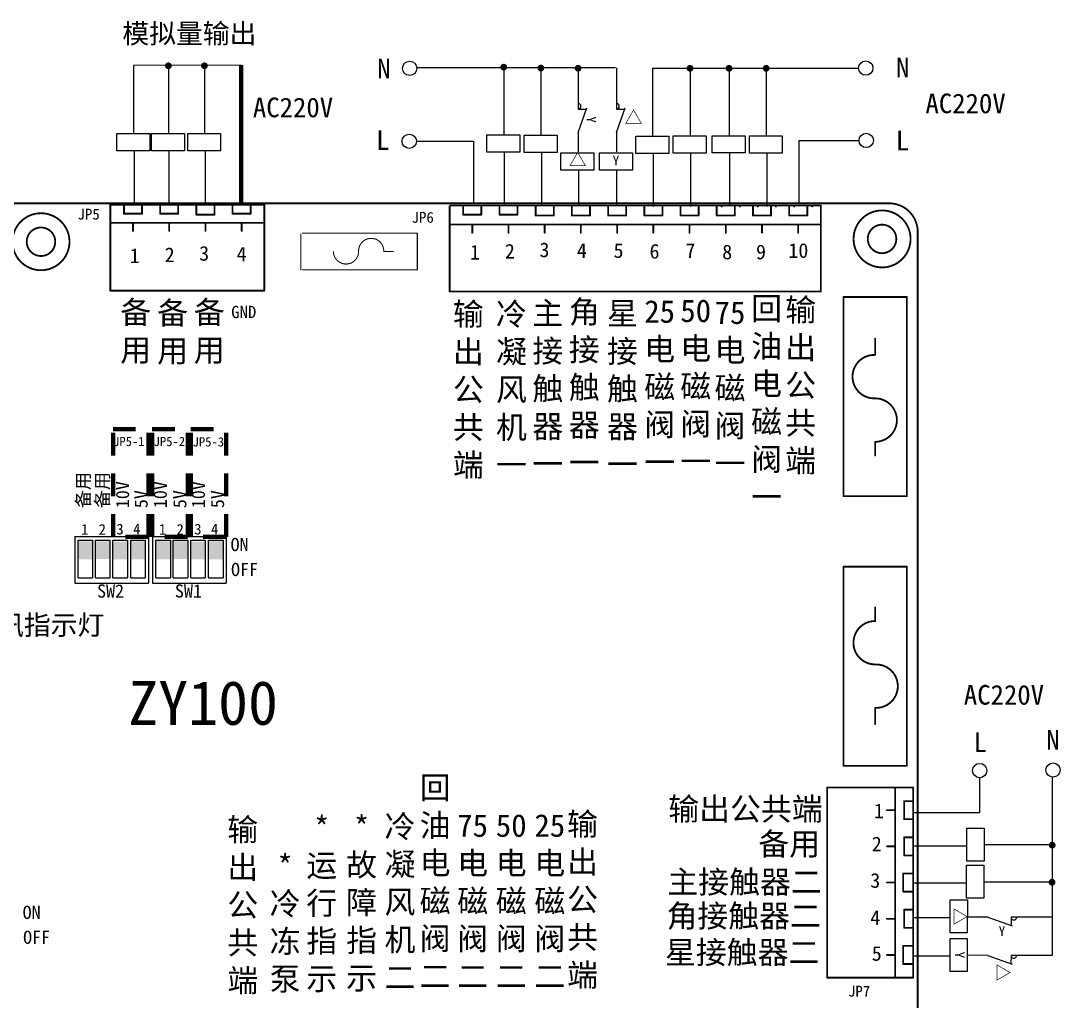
# Model space of a CAD drawing. Extents: x -2.3 to 27.3, y 18.5 to 36.9.
# Drawn here: x 21.54 to 27.28, y 31.45 to 36.87 of the extents above; entities that cross this region are included whole.
import ezdxf
from ezdxf.enums import TextEntityAlignment as Align

# ---------------------------------------------------------------- set-up
doc = ezdxf.new("R2010")
doc.units = 0
doc.header["$MEASUREMENT"] = 0
doc.linetypes.add('ACAD_ISO07W100', pattern=[3, 0, -3])
doc.linetypes.add('HIDDEN2', pattern=[0.1875, 0.125, -0.0625])
doc.layers.get('0').update_dxf_attribs({"linetype": 'CONTINUOUS'})
for name, color, linetype in [('BOTTOMSOLDER', 250, 'CONTINUOUS'), ('KEEPOUTLAYER', 250, 'CONTINUOUS'), ('MECHANICAL1', 251, 'CONTINUOUS'), ('TOPOVERLAY', 250, 'CONTINUOUS')]:
    doc.layers.add(name, color=color, linetype=linetype)
doc.styles.add('宋体', font='')
doc.styles.get('宋体').set_extended_font_data('SimSun')

msp = doc.modelspace()

# ---------------------------------------------------------------- hatches: boundary and pattern name
h = msp.add_hatch(color=256)
edge = h.paths.add_edge_path()
edge.add_arc((22.3531, 36.6204), 0.0189, 180, 540)
h = msp.add_hatch(color=256)
edge = h.paths.add_edge_path()
edge.add_arc((22.5523, 36.6204), 0.0189, 180, 540)
h = msp.add_hatch(color=256)
edge = h.paths.add_edge_path()
edge.add_arc((24.2049, 36.613), 0.0189, 180, 540)
h = msp.add_hatch(color=256)
edge = h.paths.add_edge_path()
edge.add_arc((24.4099, 36.608), 0.0189, 180, 540)
h = msp.add_hatch(color=256)
edge = h.paths.add_edge_path()
edge.add_arc((24.6157, 36.6071), 0.0189, 180, 540)
h = msp.add_hatch(color=256)
edge = h.paths.add_edge_path()
edge.add_arc((25.2339, 36.6066), 0.0189, 180, 540)
h = msp.add_hatch(color=256)
edge = h.paths.add_edge_path()
edge.add_arc((25.4493, 36.6066), 0.0189, 180, 540)
h = msp.add_hatch(color=256)
edge = h.paths.add_edge_path()
edge.add_arc((25.6543, 36.6066), 0.0189, 180, 540)
for points in [[(21.853, 33.9929), (21.9331, 33.9929), (21.9331, 33.8948), (21.853, 33.8948)], [(21.9507, 33.9934), (22.0309, 33.9934), (22.0309, 33.8953), (21.9507, 33.8953)], [(22.0465, 33.9924), (22.1266, 33.9924), (22.1266, 33.8943), (22.0465, 33.8943)], [(22.1447, 33.9929), (22.2249, 33.9929), (22.2249, 33.8948), (22.1447, 33.8948)], [(22.2829, 33.9929), (22.3631, 33.9929), (22.3631, 33.8948), (22.2829, 33.8948)], [(22.3807, 33.9934), (22.4608, 33.9934), (22.4608, 33.8953), (22.3807, 33.8953)], [(22.4764, 33.9924), (22.5566, 33.9924), (22.5566, 33.8943), (22.4764, 33.8943)], [(22.5747, 33.9929), (22.6549, 33.9929), (22.6549, 33.8948), (22.5747, 33.8948)]]:
    msp.add_hatch(color=256).paths.add_polyline_path(points)
h = msp.add_hatch(color=256)
edge = h.paths.add_edge_path()
edge.add_arc((27.2343, 32.3147), 0.0189, 180, 540)
h = msp.add_hatch(color=256)
edge = h.paths.add_edge_path()
edge.add_arc((27.233, 32.1097), 0.0189, 180, 540)

# ---------------------------------------------------------------- linework, layer by layer
at = {"color": 0}
for p, q in [((24.6156, 36.6087), (24.6156, 36.3809)), ((24.827, 36.6087), (24.827, 36.3809)), ((24.6156, 36.2524), (24.6648, 36.388)), ((24.6156, 36.3809), (24.6622, 36.3809)), ((24.827, 36.2524), (24.8763, 36.388)), ((24.827, 36.3809), (24.8737, 36.3809)), ((24.6156, 36.2524), (24.6156, 36.1448)), ((24.827, 36.2524), (24.827, 36.1448)), ((26.8782, 31.9177), (26.7706, 31.9178)), ((26.8782, 31.9177), (27.0138, 31.8683)), ((27.0068, 31.9175), (27.0067, 31.8708)), ((27.2345, 31.9172), (27.0068, 31.9175)), ((26.8779, 31.7062), (26.7703, 31.7063)), ((26.8779, 31.7062), (27.0135, 31.6568)), ((27.0065, 31.706), (27.0064, 31.6594)), ((27.2342, 31.7057), (27.0065, 31.706))]:
    msp.add_line(p, q, dxfattribs=at)
for p, q in [((22.2407, 34.0182), (21.8337, 34.0182)), ((21.8354, 34.0184), (21.8354, 33.7618)), ((22.2423, 34.0184), (22.2423, 33.7618)), ((22.6706, 34.0182), (22.2637, 34.0182)), ((22.2654, 34.0184), (22.2654, 33.7618)), ((22.6723, 34.0184), (22.6723, 33.7618)), ((21.8354, 33.7618), (22.2423, 33.7618)), ((21.854, 33.791), (21.9344, 33.791)), ((21.9502, 33.791), (22.0305, 33.791)), ((22.0465, 33.791), (22.1269, 33.791)), ((22.1448, 33.791), (22.2252, 33.791)), ((22.2654, 33.7618), (22.6723, 33.7618)), ((22.284, 33.791), (22.3644, 33.791)), ((22.3801, 33.791), (22.4605, 33.791)), ((22.4765, 33.791), (22.5569, 33.791)), ((22.5748, 33.791), (22.6552, 33.791))]:
    msp.add_line(p, q)
for points in [[(21.854, 33.791), (21.854, 33.9993), (21.9344, 33.9993), (21.9344, 33.791)], [(21.9502, 33.791), (21.9502, 33.9993), (22.0305, 33.9993), (22.0305, 33.791)], [(22.0465, 33.791), (22.0465, 33.9993), (22.1269, 33.9993), (22.1269, 33.791)], [(22.1448, 33.791), (22.1448, 33.9993), (22.2252, 33.9993), (22.2252, 33.791)], [(22.284, 33.791), (22.284, 33.9993), (22.3644, 33.9993), (22.3644, 33.791)], [(22.3801, 33.791), (22.3801, 33.9993), (22.4605, 33.9993), (22.4605, 33.791)], [(22.4765, 33.791), (22.4765, 33.9993), (22.5569, 33.9993), (22.5569, 33.791)], [(22.5748, 33.791), (22.5748, 33.9993), (22.6552, 33.9993), (22.6552, 33.791)]]:
    msp.add_lwpolyline(points)
for centre, start, end in [((24.616, 36.3967), 268.26312, 88.26312), ((24.8275, 36.3967), 268.26312, 88.26312), ((27.0225, 31.917), 178.18236, 358.18236), ((27.0222, 31.7055), 178.18236, 358.18236)]:
    msp.add_arc(centre, 0.0157, start, end)
at = {"layer": 'BOTTOMSOLDER', "color": 0, "linetype": 'Continuous'}
for p, q in [((22.7545, 36.6234), (22.1605, 36.622)), ((22.1605, 36.622), (22.1605, 36.2453)), ((22.353, 36.622), (22.353, 36.2453)), ((22.5521, 36.622), (22.5521, 36.2453)), ((24.8214, 36.6095), (23.7246, 36.6095)), ((24.2048, 36.6145), (24.2048, 36.2379)), ((24.4098, 36.6132), (24.4098, 36.2365)), ((25.0264, 36.6082), (26.1642, 36.6082)), ((25.0264, 36.6082), (25.0264, 36.2315)), ((25.2337, 36.6087), (25.2337, 36.2321)), ((25.4491, 36.6101), (25.4491, 36.2335)), ((25.6541, 36.6088), (25.6541, 36.2321)), ((23.7241, 36.2042), (24.0372, 36.2042)), ((24.0372, 36.2042), (24.0372, 35.8608)), ((25.8349, 36.2054), (25.8349, 35.8608)), ((26.1642, 36.2054), (25.8349, 36.2054)), ((22.1655, 35.857), (22.1655, 36.1472)), ((22.358, 35.857), (22.358, 36.1472)), ((22.5571, 35.857), (22.5571, 36.1472)), ((24.2098, 35.8496), (24.2098, 36.1398)), ((24.4148, 35.8482), (24.4148, 36.1384)), ((25.0314, 35.8432), (25.0314, 36.1334)), ((25.2387, 35.8438), (25.2387, 36.134)), ((25.4541, 35.8452), (25.4541, 36.1354)), ((25.6592, 35.8438), (25.6592, 36.134)), ((24.6192, 35.8444), (24.6192, 36.0443)), ((24.8305, 35.8444), (24.8305, 36.0442)), ((26.832, 32.6865), (26.832, 32.4928)), ((27.2358, 32.6885), (27.2358, 32.6885)), ((27.2358, 31.706), (27.2358, 32.6885)), ((26.832, 32.4928), (26.4663, 32.4928)), ((26.4692, 32.3112), (26.7594, 32.3112)), ((27.2342, 32.3162), (26.8575, 32.3162)), ((26.4679, 32.1062), (26.7581, 32.1062)), ((27.2328, 32.1112), (26.8561, 32.1112)), ((26.4702, 31.9147), (26.6701, 31.9144)), ((26.4699, 31.7034), (26.6698, 31.7031))]:
    msp.add_line(p, q, dxfattribs=at)
at = {"layer": 'BOTTOMSOLDER', "color": 0, "linetype": 'Continuous', "lineweight": 80}
msp.add_lwpolyline([(22.7545, 35.8608), (22.7545, 36.6234)], dxfattribs=at)
at = {"layer": 'BOTTOMSOLDER', "color": 0, "linetype": 'Continuous'}
for points in [[(22.0679, 36.2459), (22.25, 36.2459), (22.25, 36.1506), (22.0679, 36.1506)], [(22.2603, 36.2459), (22.4424, 36.2459), (22.4424, 36.1506), (22.2603, 36.1506)], [(22.4595, 36.2459), (22.6415, 36.2459), (22.6415, 36.1506), (22.4595, 36.1506)], [(24.1121, 36.2385), (24.2942, 36.2385), (24.2942, 36.1432), (24.1121, 36.1432)], [(24.3172, 36.2371), (24.4992, 36.2371), (24.4992, 36.1418), (24.3172, 36.1418)], [(24.9338, 36.2321), (25.1159, 36.2321), (25.1159, 36.1368), (24.9338, 36.1368)], [(25.1411, 36.2327), (25.3232, 36.2327), (25.3232, 36.1374), (25.1411, 36.1374)], [(25.3565, 36.2341), (25.5386, 36.2341), (25.5386, 36.1388), (25.3565, 36.1388)], [(25.5615, 36.2327), (25.7436, 36.2327), (25.7436, 36.1374), (25.5615, 36.1374)], [(24.5203, 36.1396), (24.7023, 36.1396), (24.7023, 36.0442), (24.5203, 36.0442)], [(24.7344, 36.1396), (24.9164, 36.1396), (24.9164, 36.0442), (24.7344, 36.0442)], [(26.8581, 32.4088), (26.8581, 32.2268), (26.7628, 32.2268), (26.7628, 32.4088)], [(26.8568, 32.2038), (26.8568, 32.0218), (26.7614, 32.0218), (26.7614, 32.2038)], [(26.7655, 32.0131), (26.7652, 31.8311), (26.6699, 31.8312), (26.6702, 32.0133)], [(26.7652, 31.799), (26.7649, 31.617), (26.6696, 31.6171), (26.6699, 31.7992)]]:
    msp.add_lwpolyline(points, close=True, dxfattribs=at)
at = {"layer": 'BOTTOMSOLDER', "color": 0, "linetype": 'HIDDEN2', "lineweight": 80}
for points in [[(22.2413, 34.0182), (22.0472, 34.0182), (22.0472, 34.6129), (22.243, 34.613)], [(22.243, 34.0184), (22.243, 34.613)], [(22.4583, 34.0182), (22.2642, 34.0182), (22.2642, 34.6129), (22.4599, 34.613)], [(22.4599, 34.0184), (22.4599, 34.613)], [(22.6706, 34.0182), (22.4765, 34.0182), (22.4765, 34.6129), (22.6723, 34.613)], [(22.6723, 34.0184), (22.6723, 34.613)]]:
    msp.add_lwpolyline(points, dxfattribs=at)
at = {"layer": 'BOTTOMSOLDER', "color": 0, "linetype": 'Continuous'}
for centre in [(23.6857, 36.6062), (26.2044, 36.6078), (23.6832, 36.2035), (26.2068, 36.2082), (26.8338, 32.7269), (27.2388, 32.7297)]:
    msp.add_circle(centre, 0.0395, dxfattribs=at)
at = {"layer": 'KEEPOUTLAYER', "color": 0, "const_width": 0.01}
for points in [[(15.3989, 35.8608), (26.3362, 35.8608)], [(26.4912, 31.097), (26.4912, 35.7033)]]:
    msp.add_lwpolyline(points, dxfattribs=at)
at = {"layer": 'KEEPOUTLAYER', "color": 0}
for points, const_width in [([(26.4518, 35.664, 1), (26.1369, 35.664, 1)], 0.01), ([(26.3312, 35.8608, 1), (26.3362, 35.8608, 1)], 0.005), ([(26.3312, 35.8608, 1), (26.3362, 35.8608, 1)], 0.005), ([(21.8068, 35.6485, 1), (21.4919, 35.6485, 1)], 0.01), ([(26.4887, 35.7033, 1), (26.4937, 35.7033, 1)], 0.005), ([(26.4887, 35.7033, 1), (26.4937, 35.7033, 1)], 0.005), ([(26.1344, 35.664, 1), (26.1394, 35.664, 1)], 0.005), ([(26.4493, 35.664, 1), (26.4543, 35.664, 1)], 0.005)]:
    msp.add_lwpolyline(points, format="xyb", close=True, dxfattribs=dict(at, const_width=const_width))
at = {"layer": 'KEEPOUTLAYER', "color": 0, "const_width": 0.01}
msp.add_lwpolyline([(26.3337, 35.8608, -0.414214), (26.4912, 35.7033)], format="xyb", dxfattribs=at)
at = {"layer": 'MECHANICAL1', "color": 0}
for points, const_width in [([(21.7281, 35.6485, 1), (21.5706, 35.6485, 1)], 0.01), ([(26.3731, 35.664, 1), (26.2156, 35.664, 1)], 0.01), ([(26.2131, 35.664, 1), (26.2181, 35.664, 1)], 0.005), ([(26.3706, 35.664, 1), (26.3756, 35.664, 1)], 0.005)]:
    msp.add_lwpolyline(points, format="xyb", close=True, dxfattribs=dict(at, const_width=const_width))
at = {"layer": 'TOPOVERLAY', "color": 0}
for points, const_width in [([(22.03, 35.8532, 1), (22.035, 35.8532, 1)], 0.005), ([(22.03, 35.8532, 1), (22.035, 35.8532, 1)], 0.005), ([(22.105, 35.8532, 1), (22.11, 35.8532, 1)], 0.005), ([(22.205, 35.8532, 1), (22.21, 35.8532, 1)], 0.005), ([(22.305, 35.8532, 1), (22.31, 35.8532, 1)], 0.005), ([(22.405, 35.8532, 1), (22.41, 35.8532, 1)], 0.005), ([(22.505, 35.8482, 1), (22.51, 35.8482, 1)], 0.005), ([(22.605, 35.8482, 1), (22.61, 35.8482, 1)], 0.005), ([(22.705, 35.8532, 1), (22.71, 35.8532, 1)], 0.005), ([(22.805, 35.8532, 1), (22.81, 35.8532, 1)], 0.005), ([(22.88, 35.8532, 1), (22.885, 35.8532, 1)], 0.005), ([(22.88, 35.8532, 1), (22.885, 35.8532, 1)], 0.005), ([(24.4788, 35.8432, 1), (24.4838, 35.8432, 1)], 0.005), ([(24.5788, 35.8432, 1), (24.5838, 35.8432, 1)], 0.005), ([(24.6788, 35.8432, 1), (24.6838, 35.8432, 1)], 0.005), ([(24.7788, 35.8432, 1), (24.7838, 35.8432, 1)], 0.005), ([(24.8788, 35.8432, 1), (24.8838, 35.8432, 1)], 0.005), ([(24.9788, 35.8432, 1), (24.9838, 35.8432, 1)], 0.005), ([(25.0788, 35.8432, 1), (25.0838, 35.8432, 1)], 0.005), ([(25.1788, 35.8432, 1), (25.1838, 35.8432, 1)], 0.005), ([(25.2788, 35.8432, 1), (25.2838, 35.8432, 1)], 0.005), ([(25.4059, 35.8432, 1), (25.4109, 35.8432, 1)], 0.005), ([(25.5059, 35.8432, 1), (25.5109, 35.8432, 1)], 0.005), ([(25.6059, 35.8432, 1), (25.6109, 35.8432, 1)], 0.005), ([(25.7059, 35.8432, 1), (25.7109, 35.8432, 1)], 0.005), ([(25.8059, 35.8432, 1), (25.8109, 35.8432, 1)], 0.005), ([(25.9059, 35.8432, 1), (25.9109, 35.8432, 1)], 0.005), ([(25.9538, 35.8488, 1), (25.9588, 35.8488, 1)], 0.005), ([(25.9538, 35.8488, 1), (25.9588, 35.8488, 1)], 0.005), ([(22.105, 35.8032, 1), (22.11, 35.8032, 1)], 0.005), ([(22.105, 35.8032, 1), (22.11, 35.8032, 1)], 0.005), ([(22.205, 35.8032, 1), (22.21, 35.8032, 1)], 0.005), ([(22.205, 35.8032, 1), (22.21, 35.8032, 1)], 0.005), ([(22.305, 35.8032, 1), (22.31, 35.8032, 1)], 0.005), ([(22.305, 35.8032, 1), (22.31, 35.8032, 1)], 0.005), ([(22.405, 35.8032, 1), (22.41, 35.8032, 1)], 0.005), ([(22.405, 35.8032, 1), (22.41, 35.8032, 1)], 0.005), ([(22.505, 35.7982, 1), (22.51, 35.7982, 1)], 0.005), ([(22.505, 35.7982, 1), (22.51, 35.7982, 1)], 0.005), ([(22.605, 35.7982, 1), (22.61, 35.7982, 1)], 0.005), ([(22.605, 35.7982, 1), (22.61, 35.7982, 1)], 0.005), ([(22.705, 35.8032, 1), (22.71, 35.8032, 1)], 0.005), ([(22.705, 35.8032, 1), (22.71, 35.8032, 1)], 0.005), ([(22.805, 35.8032, 1), (22.81, 35.8032, 1)], 0.005), ([(22.805, 35.8032, 1), (22.81, 35.8032, 1)], 0.005), ([(23.9788, 35.7982, 1), (23.9838, 35.7982, 1)], 0.005), ([(23.9788, 35.7982, 1), (23.9838, 35.7982, 1)], 0.005), ([(24.0788, 35.7982, 1), (24.0838, 35.7982, 1)], 0.005), ([(24.0788, 35.7982, 1), (24.0838, 35.7982, 1)], 0.005), ([(24.1788, 35.7982, 1), (24.1838, 35.7982, 1)], 0.005), ([(24.1788, 35.7982, 1), (24.1838, 35.7982, 1)], 0.005), ([(24.2788, 35.7982, 1), (24.2838, 35.7982, 1)], 0.005), ([(24.2788, 35.7982, 1), (24.2838, 35.7982, 1)], 0.005), ([(24.3788, 35.7932, 1), (24.3838, 35.7932, 1)], 0.005), ([(24.3788, 35.7932, 1), (24.3838, 35.7932, 1)], 0.005), ([(24.4788, 35.7932, 1), (24.4838, 35.7932, 1)], 0.005), ([(24.4788, 35.7932, 1), (24.4838, 35.7932, 1)], 0.005), ([(24.5788, 35.7932, 1), (24.5838, 35.7932, 1)], 0.005), ([(24.5788, 35.7932, 1), (24.5838, 35.7932, 1)], 0.005), ([(24.6788, 35.7932, 1), (24.6838, 35.7932, 1)], 0.005), ([(24.6788, 35.7932, 1), (24.6838, 35.7932, 1)], 0.005), ([(24.7788, 35.7932, 1), (24.7838, 35.7932, 1)], 0.005), ([(24.7788, 35.7932, 1), (24.7838, 35.7932, 1)], 0.005), ([(24.8788, 35.7932, 1), (24.8838, 35.7932, 1)], 0.005), ([(24.8788, 35.7932, 1), (24.8838, 35.7932, 1)], 0.005), ([(24.9788, 35.7932, 1), (24.9838, 35.7932, 1)], 0.005), ([(24.9788, 35.7932, 1), (24.9838, 35.7932, 1)], 0.005), ([(25.0788, 35.7932, 1), (25.0838, 35.7932, 1)], 0.005), ([(25.0788, 35.7932, 1), (25.0838, 35.7932, 1)], 0.005), ([(25.1788, 35.7932, 1), (25.1838, 35.7932, 1)], 0.005), ([(25.1788, 35.7932, 1), (25.1838, 35.7932, 1)], 0.005), ([(25.2788, 35.7932, 1), (25.2838, 35.7932, 1)], 0.005), ([(25.2788, 35.7932, 1), (25.2838, 35.7932, 1)], 0.005), ([(25.3788, 35.7932, 1), (25.3838, 35.7932, 1)], 0.005), ([(25.3788, 35.7932, 1), (25.3838, 35.7932, 1)], 0.005), ([(25.4788, 35.7932, 1), (25.4838, 35.7932, 1)], 0.005), ([(25.4788, 35.7932, 1), (25.4838, 35.7932, 1)], 0.005), ([(25.5788, 35.7932, 1), (25.5838, 35.7932, 1)], 0.005), ([(25.5788, 35.7932, 1), (25.5838, 35.7932, 1)], 0.005), ([(25.6788, 35.7932, 1), (25.6838, 35.7932, 1)], 0.005), ([(25.6788, 35.7932, 1), (25.6838, 35.7932, 1)], 0.005), ([(25.7788, 35.7932, 1), (25.7838, 35.7932, 1)], 0.005), ([(25.7788, 35.7932, 1), (25.7838, 35.7932, 1)], 0.005), ([(25.8788, 35.7932, 1), (25.8838, 35.7932, 1)], 0.005), ([(25.8788, 35.7932, 1), (25.8838, 35.7932, 1)], 0.005), ([(22.03, 35.7532, 1), (22.035, 35.7532, 1)], 0.005), ([(22.155, 35.7532, 1), (22.16, 35.7532, 1)], 0.005), ([(22.155, 35.7082, 1), (22.16, 35.7082, 1)], 0.005), ([(22.355, 35.7532, 1), (22.36, 35.7532, 1)], 0.005), ([(22.355, 35.7082, 1), (22.36, 35.7082, 1)], 0.005), ([(22.555, 35.7532, 1), (22.56, 35.7532, 1)], 0.005), ([(22.555, 35.7082, 1), (22.56, 35.7082, 1)], 0.005), ([(22.755, 35.7532, 1), (22.76, 35.7532, 1)], 0.005), ([(22.755, 35.7082, 1), (22.76, 35.7082, 1)], 0.005), ([(22.88, 35.7532, 1), (22.885, 35.7532, 1)], 0.005), ([(23.9038, 35.7432, 1), (23.9088, 35.7432, 1)], 0.005), ([(24.0288, 35.7432, 1), (24.0338, 35.7432, 1)], 0.005), ([(24.2288, 35.7432, 1), (24.2338, 35.7432, 1)], 0.005), ([(24.4288, 35.7432, 1), (24.4338, 35.7432, 1)], 0.005), ([(24.6288, 35.7432, 1), (24.6338, 35.7432, 1)], 0.005), ([(24.7038, 35.7432, 1), (24.7088, 35.7432, 1)], 0.005), ([(24.7538, 35.7432, 1), (24.7588, 35.7432, 1)], 0.005), ([(24.8288, 35.7432, 1), (24.8338, 35.7432, 1)], 0.005), ([(25.0288, 35.7432, 1), (25.0338, 35.7432, 1)], 0.005), ([(25.2288, 35.7432, 1), (25.2338, 35.7432, 1)], 0.005), ([(25.4288, 35.7432, 1), (25.4338, 35.7432, 1)], 0.005), ([(25.6288, 35.7432, 1), (25.6338, 35.7432, 1)], 0.005), ([(25.8288, 35.7432, 1), (25.8338, 35.7432, 1)], 0.005), ([(25.9538, 35.7432, 1), (25.9588, 35.7432, 1)], 0.005), ([(26.4887, 35.7183, 1), (26.4937, 35.7183, 1)], 0.005), ([(23.7262, 35.6961, 1), (23.7291, 35.6961, 1)], 0.00289), ([(23.7262, 35.6961, 1), (23.7291, 35.6961, 1)], 0.00289), ([(24.0288, 35.6982, 1), (24.0338, 35.6982, 1)], 0.005), ([(24.2288, 35.6982, 1), (24.2338, 35.6982, 1)], 0.005), ([(24.4288, 35.6982, 1), (24.4338, 35.6982, 1)], 0.005), ([(24.6288, 35.6982, 1), (24.6338, 35.6982, 1)], 0.005), ([(24.8288, 35.6982, 1), (24.8338, 35.6982, 1)], 0.005), ([(25.0288, 35.6982, 1), (25.0338, 35.6982, 1)], 0.005), ([(25.2288, 35.6982, 1), (25.2338, 35.6982, 1)], 0.005), ([(25.4288, 35.6982, 1), (25.4338, 35.6982, 1)], 0.005), ([(25.6288, 35.6982, 1), (25.6338, 35.6982, 1)], 0.005), ([(25.8288, 35.6982, 1), (25.8338, 35.6982, 1)], 0.005), ([(23.402, 35.5948, 1), (23.4049, 35.5948, 1)], 0.00289), ([(23.402, 35.5948, 1), (23.4049, 35.5948, 1)], 0.00289), ([(23.541, 35.5948, 1), (23.5439, 35.5948, 1)], 0.00289), ([(23.541, 35.5948, 1), (23.5439, 35.5948, 1)], 0.00289), ([(23.5931, 35.5948, 1), (23.596, 35.5948, 1)], 0.00289), ([(23.7262, 35.4935, 1), (23.7291, 35.4935, 1)], 0.00289), ([(23.7262, 35.4935, 1), (23.7291, 35.4935, 1)], 0.00289), ([(22.03, 35.3782, 1), (22.035, 35.3782, 1)], 0.005), ([(22.03, 35.3782, 1), (22.035, 35.3782, 1)], 0.005), ([(22.88, 35.3782, 1), (22.885, 35.3782, 1)], 0.005), ([(22.88, 35.3782, 1), (22.885, 35.3782, 1)], 0.005), ([(23.9038, 35.3732, 1), (23.9088, 35.3732, 1)], 0.005), ([(23.9038, 35.3732, 1), (23.9088, 35.3732, 1)], 0.005), ([(25.9538, 35.3732, 1), (25.9588, 35.3732, 1)], 0.005), ([(25.9538, 35.3732, 1), (25.9588, 35.3732, 1)], 0.005), ([(26.0788, 35.3432, 1), (26.0838, 35.3432, 1)], 0.005), ([(26.0788, 35.3432, 1), (26.0838, 35.3432, 1)], 0.005), ([(26.4288, 35.3432, 1), (26.4338, 35.3432, 1)], 0.005), ([(26.4288, 35.3432, 1), (26.4338, 35.3432, 1)], 0.005), ([(26.2538, 35.1132, 1), (26.2588, 35.1132, 1)], 0.005), ([(26.2538, 35.0232, 1), (26.2588, 35.0232, 1)], 0.005), ([(26.2538, 35.0232, 1), (26.2588, 35.0232, 1)], 0.005), ([(26.2538, 34.7832, 1), (26.2588, 34.7832, 1)], 0.005), ([(26.2538, 34.7832, 1), (26.2588, 34.7832, 1)], 0.005), ([(26.2538, 34.5432, 1), (26.2588, 34.5432, 1)], 0.005), ([(26.2538, 34.5432, 1), (26.2588, 34.5432, 1)], 0.005), ([(26.2538, 34.4682, 1), (26.2588, 34.4682, 1)], 0.005), ([(26.0788, 34.2432, 1), (26.0838, 34.2432, 1)], 0.005), ([(26.0788, 34.2432, 1), (26.0838, 34.2432, 1)], 0.005), ([(26.4288, 34.2432, 1), (26.4338, 34.2432, 1)], 0.005), ([(26.4288, 34.2432, 1), (26.4338, 34.2432, 1)], 0.005), ([(26.0788, 33.8532, 1), (26.0838, 33.8532, 1)], 0.005), ([(26.0788, 33.8532, 1), (26.0838, 33.8532, 1)], 0.005), ([(26.4288, 33.8532, 1), (26.4338, 33.8532, 1)], 0.005), ([(26.4288, 33.8532, 1), (26.4338, 33.8532, 1)], 0.005), ([(26.2538, 33.6282, 1), (26.2588, 33.6282, 1)], 0.005), ([(26.2538, 33.5532, 1), (26.2588, 33.5532, 1)], 0.005), ([(26.2538, 33.5532, 1), (26.2588, 33.5532, 1)], 0.005), ([(26.2538, 33.3132, 1), (26.2588, 33.3132, 1)], 0.005), ([(26.2538, 33.3132, 1), (26.2588, 33.3132, 1)], 0.005), ([(26.2538, 33.0732, 1), (26.2588, 33.0732, 1)], 0.005), ([(26.2538, 33.0732, 1), (26.2588, 33.0732, 1)], 0.005), ([(26.2538, 32.9832, 1), (26.2588, 32.9832, 1)], 0.005), ([(26.0788, 32.7532, 1), (26.0838, 32.7532, 1)], 0.005), ([(26.0788, 32.7532, 1), (26.0838, 32.7532, 1)], 0.005), ([(26.4288, 32.7532, 1), (26.4338, 32.7532, 1)], 0.005), ([(26.4288, 32.7532, 1), (26.4338, 32.7532, 1)], 0.005), ([(25.9888, 32.6332, 1), (25.9938, 32.6332, 1)], 0.005), ([(25.9888, 32.6332, 1), (25.9938, 32.6332, 1)], 0.005), ([(26.3638, 32.6332, 1), (26.3688, 32.6332, 1)], 0.005), ([(26.4638, 32.6332, 1), (26.4688, 32.6332, 1)], 0.005), ([(26.4638, 32.6332, 1), (26.4688, 32.6332, 1)], 0.005), ([(26.4138, 32.5582, 1), (26.4188, 32.5582, 1)], 0.005), ([(26.4138, 32.5582, 1), (26.4188, 32.5582, 1)], 0.005), ([(26.4638, 32.5582, 1), (26.4688, 32.5582, 1)], 0.005), ([(26.3188, 32.5082, 1), (26.3238, 32.5082, 1)], 0.005), ([(26.3638, 32.5082, 1), (26.3688, 32.5082, 1)], 0.005), ([(26.4138, 32.4582, 1), (26.4188, 32.4582, 1)], 0.005), ([(26.4138, 32.4582, 1), (26.4188, 32.4582, 1)], 0.005), ([(26.4638, 32.4582, 1), (26.4688, 32.4582, 1)], 0.005), ([(26.4138, 32.3582, 1), (26.4188, 32.3582, 1)], 0.005), ([(26.4138, 32.3582, 1), (26.4188, 32.3582, 1)], 0.005), ([(26.4638, 32.3582, 1), (26.4688, 32.3582, 1)], 0.005), ([(26.3188, 32.3082, 1), (26.3238, 32.3082, 1)], 0.005), ([(26.3638, 32.3082, 1), (26.3688, 32.3082, 1)], 0.005), ([(26.4138, 32.2582, 1), (26.4188, 32.2582, 1)], 0.005), ([(26.4138, 32.2582, 1), (26.4188, 32.2582, 1)], 0.005), ([(26.4638, 32.2582, 1), (26.4688, 32.2582, 1)], 0.005), ([(26.4088, 32.1582, 1), (26.4138, 32.1582, 1)], 0.005), ([(26.4088, 32.1582, 1), (26.4138, 32.1582, 1)], 0.005), ([(26.4588, 32.1582, 1), (26.4638, 32.1582, 1)], 0.005), ([(26.3188, 32.1082, 1), (26.3238, 32.1082, 1)], 0.005), ([(26.3638, 32.1082, 1), (26.3688, 32.1082, 1)], 0.005), ([(26.4088, 32.0582, 1), (26.4138, 32.0582, 1)], 0.005), ([(26.4088, 32.0582, 1), (26.4138, 32.0582, 1)], 0.005), ([(26.4588, 32.0582, 1), (26.4638, 32.0582, 1)], 0.005), ([(26.4138, 31.9582, 1), (26.4188, 31.9582, 1)], 0.005), ([(26.4138, 31.9582, 1), (26.4188, 31.9582, 1)], 0.005), ([(26.4638, 31.9582, 1), (26.4688, 31.9582, 1)], 0.005), ([(26.3188, 31.9082, 1), (26.3238, 31.9082, 1)], 0.005), ([(26.3638, 31.9082, 1), (26.3688, 31.9082, 1)], 0.005), ([(26.4138, 31.8582, 1), (26.4188, 31.8582, 1)], 0.005), ([(26.4138, 31.8582, 1), (26.4188, 31.8582, 1)], 0.005), ([(26.4638, 31.8582, 1), (26.4688, 31.8582, 1)], 0.005), ([(26.4088, 31.7582, 1), (26.4138, 31.7582, 1)], 0.005), ([(26.4088, 31.7582, 1), (26.4138, 31.7582, 1)], 0.005), ([(26.4588, 31.7582, 1), (26.4638, 31.7582, 1)], 0.005), ([(26.3188, 31.7082, 1), (26.3238, 31.7082, 1)], 0.005), ([(26.3638, 31.7082, 1), (26.3688, 31.7082, 1)], 0.005), ([(26.4088, 31.6582, 1), (26.4138, 31.6582, 1)], 0.005), ([(26.4088, 31.6582, 1), (26.4138, 31.6582, 1)], 0.005), ([(26.4588, 31.6582, 1), (26.4638, 31.6582, 1)], 0.005), ([(25.9888, 31.5832, 1), (25.9938, 31.5832, 1)], 0.005), ([(25.9888, 31.5832, 1), (25.9938, 31.5832, 1)], 0.005), ([(26.3638, 31.5832, 1), (26.3688, 31.5832, 1)], 0.005), ([(26.4638, 31.5832, 1), (26.4688, 31.5832, 1)], 0.005), ([(26.4638, 31.5832, 1), (26.4688, 31.5832, 1)], 0.005)]:
    msp.add_lwpolyline(points, format="xyb", close=True, dxfattribs=dict(at, const_width=const_width))
for points, const_width in [([(22.0325, 35.8532), (22.8825, 35.8532)], 0.01), ([(22.0325, 35.3782), (22.0325, 35.8532)], 0.01), ([(22.1075, 35.8032), (22.1075, 35.8532)], 0.01), ([(22.2075, 35.8032), (22.2075, 35.8532)], 0.01), ([(22.3075, 35.8032), (22.3075, 35.8532)], 0.01), ([(22.4075, 35.8032), (22.4075, 35.8532)], 0.01), ([(22.5075, 35.7982), (22.5075, 35.8482)], 0.01), ([(22.6075, 35.7982), (22.6075, 35.8482)], 0.01), ([(22.7075, 35.8032), (22.7075, 35.8532)], 0.01), ([(22.8075, 35.8032), (22.8075, 35.8532)], 0.01), ([(22.8825, 35.3782), (22.8825, 35.8532)], 0.01), ([(23.9063, 35.8482), (25.9563, 35.8482)], 0.01), ([(23.9063, 35.3732), (23.9063, 35.8482)], 0.01), ([(23.9813, 35.7982), (23.9813, 35.8482)], 0.01), ([(24.0813, 35.7982), (24.0813, 35.8482)], 0.01), ([(24.1813, 35.7982), (24.1813, 35.8482)], 0.01), ([(24.2813, 35.7982), (24.2813, 35.8482)], 0.01), ([(24.3813, 35.7932), (24.3813, 35.8432)], 0.01), ([(24.4813, 35.7932), (24.4813, 35.8432)], 0.01), ([(24.5813, 35.7932), (24.5813, 35.8432)], 0.01), ([(24.6813, 35.7932), (24.6813, 35.8432)], 0.01), ([(24.7813, 35.7932), (24.7813, 35.8432)], 0.01), ([(24.8813, 35.7932), (24.8813, 35.8432)], 0.01), ([(24.9813, 35.7932), (24.9813, 35.8432)], 0.01), ([(25.0813, 35.7932), (25.0813, 35.8432)], 0.01), ([(25.1813, 35.7932), (25.1813, 35.8432)], 0.01), ([(25.2813, 35.7932), (25.2813, 35.8432)], 0.01), ([(25.3813, 35.7932), (25.3813, 35.8432)], 0.01), ([(25.4813, 35.7932), (25.4813, 35.8432)], 0.01), ([(25.5813, 35.7932), (25.5813, 35.8432)], 0.01), ([(25.6813, 35.7932), (25.6813, 35.8432)], 0.01), ([(25.7813, 35.7932), (25.7813, 35.8432)], 0.01), ([(25.8813, 35.7932), (25.8813, 35.8432)], 0.01), ([(25.9563, 35.3732), (25.9563, 35.8482)], 0.01), ([(22.1075, 35.8032), (22.2075, 35.8032)], 0.01), ([(22.3075, 35.8032), (22.4075, 35.8032)], 0.01), ([(22.5075, 35.7982), (22.6075, 35.7982)], 0.01), ([(22.7075, 35.8032), (22.8075, 35.8032)], 0.01), ([(23.9813, 35.7982), (24.0813, 35.7982)], 0.01), ([(24.1813, 35.7982), (24.2813, 35.7982)], 0.01), ([(24.3813, 35.7932), (24.4813, 35.7932)], 0.01), ([(24.5813, 35.7932), (24.6813, 35.7932)], 0.01), ([(24.7813, 35.7932), (24.8813, 35.7932)], 0.01), ([(24.9813, 35.7932), (25.0813, 35.7932)], 0.01), ([(25.1813, 35.7932), (25.2813, 35.7932)], 0.01), ([(25.3813, 35.7932), (25.4813, 35.7932)], 0.01), ([(25.5813, 35.7932), (25.6813, 35.7932)], 0.01), ([(25.7813, 35.7932), (25.8813, 35.7932)], 0.01), ([(22.0325, 35.7532), (22.8825, 35.7532)], 0.01), ([(22.1575, 35.7082), (22.1575, 35.7532)], 0.01), ([(22.3575, 35.7082), (22.3575, 35.7532)], 0.01), ([(22.5575, 35.7082), (22.5575, 35.7532)], 0.01), ([(22.7575, 35.7082), (22.7575, 35.7532)], 0.01), ([(23.9063, 35.7432), (24.7563, 35.7432)], 0.01), ([(24.0313, 35.6982), (24.0313, 35.7432)], 0.01), ([(24.2313, 35.6982), (24.2313, 35.7432)], 0.01), ([(24.4313, 35.6982), (24.4313, 35.7432)], 0.01), ([(24.6313, 35.6982), (24.6313, 35.7432)], 0.01), ([(24.7063, 35.7432), (25.9563, 35.7432)], 0.01), ([(24.8313, 35.6982), (24.8313, 35.7432)], 0.01), ([(25.0313, 35.6982), (25.0313, 35.7432)], 0.01), ([(25.2313, 35.6982), (25.2313, 35.7432)], 0.01), ([(25.4313, 35.6982), (25.4313, 35.7432)], 0.01), ([(25.6313, 35.6982), (25.6313, 35.7432)], 0.01), ([(25.8313, 35.6982), (25.8313, 35.7432)], 0.01), ([(23.0839, 35.4909), (23.0839, 35.6935)], 0.00579), ([(23.0909, 35.6961), (23.7277, 35.6961)], 0.00579), ([(23.7277, 35.4935), (23.7277, 35.6961)], 0.00579), ([(23.5424, 35.5948), (23.5945, 35.5948)], 0.00579), ([(23.0909, 35.4935), (23.7277, 35.4935)], 0.00579), ([(22.0325, 35.3782), (22.8825, 35.3782)], 0.01), ([(23.9063, 35.3732), (25.9563, 35.3732)], 0.01), ([(26.0813, 35.3432), (26.4313, 35.3432)], 0.01), ([(26.0813, 34.2432), (26.0813, 35.3432)], 0.01), ([(26.4313, 34.2432), (26.4313, 35.3432)], 0.01), ([(26.2563, 35.0232), (26.2563, 35.1132)], 0.01), ([(26.2563, 34.4682), (26.2563, 34.5432)], 0.01), ([(26.0813, 34.2432), (26.4313, 34.2432)], 0.01), ([(26.0813, 32.7532), (26.0813, 33.8532)], 0.01), ([(26.0813, 33.8532), (26.4313, 33.8532)], 0.01), ([(26.4313, 32.7532), (26.4313, 33.8532)], 0.01), ([(26.2563, 33.5532), (26.2563, 33.6282)], 0.01), ([(26.2563, 32.9832), (26.2563, 33.0732)], 0.01), ([(26.0813, 32.7532), (26.4313, 32.7532)], 0.01), ([(25.9913, 32.6332), (26.4663, 32.6332)], 0.01), ([(25.9913, 31.5832), (25.9913, 32.6332)], 0.01), ([(26.3663, 31.5832), (26.3663, 32.6332)], 0.01), ([(26.4663, 31.5832), (26.4663, 32.6332)], 0.01), ([(26.4163, 32.4582), (26.4163, 32.5582)], 0.01), ([(26.4163, 32.5582), (26.4663, 32.5582)], 0.01), ([(26.3213, 32.5082), (26.3663, 32.5082)], 0.01), ([(26.4163, 32.4582), (26.4663, 32.4582)], 0.01), ([(26.4163, 32.3582), (26.4663, 32.3582)], 0.01), ([(26.4163, 32.2582), (26.4163, 32.3582)], 0.01), ([(26.3213, 32.3082), (26.3663, 32.3082)], 0.01), ([(26.4163, 32.2582), (26.4663, 32.2582)], 0.01), ([(26.4113, 32.1582), (26.4613, 32.1582)], 0.01), ([(26.4113, 32.0582), (26.4113, 32.1582)], 0.01), ([(26.3213, 32.1082), (26.3663, 32.1082)], 0.01), ([(26.4113, 32.0582), (26.4613, 32.0582)], 0.01), ([(26.4163, 31.8582), (26.4163, 31.9582)], 0.01), ([(26.4163, 31.9582), (26.4663, 31.9582)], 0.01), ([(26.3213, 31.9082), (26.3663, 31.9082)], 0.01), ([(26.4163, 31.8582), (26.4663, 31.8582)], 0.01), ([(26.4113, 31.6582), (26.4113, 31.7582)], 0.01), ([(26.4113, 31.7582), (26.4613, 31.7582)], 0.01), ([(26.3213, 31.7082), (26.3663, 31.7082)], 0.01), ([(26.4113, 31.6582), (26.4613, 31.6582)], 0.01), ([(25.9913, 31.5832), (26.4663, 31.5832)], 0.01)]:
    msp.add_lwpolyline(points, dxfattribs=dict(at, const_width=const_width))
for points, const_width in [([(23.4035, 35.5948, -1.042534), (23.5424, 35.5948)], 0.00579), ([(23.4035, 35.5948, -1), (23.2645, 35.5948)], 0.00579), ([(26.2563, 34.7832, -1.042534), (26.2563, 35.0232)], 0.01), ([(26.2563, 34.7832, -1), (26.2563, 34.5432)], 0.01), ([(26.2563, 33.3132, -1), (26.2563, 33.5532)], 0.01), ([(26.2563, 33.3132, -1.042534), (26.2563, 33.0732)], 0.01)]:
    msp.add_lwpolyline(points, format="xyb", dxfattribs=dict(at, const_width=const_width))

# ---------------------------------------------------------------- texts
at = {"linetype": 'ACAD_ISO07W100'}
for rotation, p in [(270, (24.6621, 36.3412)), (359.91923, (26.9381, 31.8135)), (269.91923, (26.6967, 31.7267))]:
    msp.add_text('Y', height=0.0532, rotation=rotation, dxfattribs=at).set_placement(p)
msp.add_text('Y', height=0.0532, dxfattribs=at).set_placement((24.8068, 36.0712))
at = {"linetype": 'ACAD_ISO07W100', "style": '宋体'}
for s, height, p in [('JP5-1', 0.05111, (22.0474, 34.5195)), ('JP5-2', 0.05111, (22.2713, 34.5195)), ('JP5-3', 0.05111, (22.4867, 34.5174)), ('ON', 0.07301, (22.6966, 33.9393)), ('OFF', 0.07301, (22.699, 33.8015)), ('SW2', 0.07301, (21.9593, 33.6825)), ('SW1', 0.07301, (22.3892, 33.6825)), ('ON', 0.07301, (21.5481, 31.9071)), ('OFF', 0.07301, (21.5506, 31.7693))]:
    msp.add_text(s, height=height, dxfattribs=at).set_placement(p)
for s, p in [('备用', (21.9187, 34.1767)), ('备用', (22.0244, 34.1767)), ('10V', (22.1361, 34.1767)), ('5V', (22.2387, 34.1767)), ('10V', (22.3444, 34.1767)), ('5V', (22.4523, 34.1767)), ('10V', (22.5549, 34.1767)), ('5V', (22.6606, 34.1767))]:
    msp.add_text(s, height=0.07301, rotation=90, dxfattribs=at).set_placement(p)
at = {"linetype": 'ACAD_ISO07W100'}
for s, p in [('1', (21.9111, 34.0889)), ('2', (22.0082, 34.0889)), ('3', (22.106, 34.0902)), ('4', (22.1986, 34.0907)), ('1', (22.3411, 34.0889)), ('2', (22.4382, 34.0889)), ('3', (22.536, 34.0902)), ('4', (22.6286, 34.0907))]:
    msp.add_text(s, height=0.059, dxfattribs=at).set_placement(p, align=Align.TOP_RIGHT)
at = {"layer": 'BOTTOMSOLDER', "color": 0, "linetype": 'Continuous'}
for s, insert, char_height, width, attachment_point in [('{\\fSimSun|b0|i0|c134|p54;模拟量输出}', (22.0988, 36.8529), 0.108573, 1.019296, 1), ('N', (23.5062, 36.6602), 0.1086, 0.036797, 1), ('N', (26.3716, 36.6653), 0.1086, 0.036797, 1), ('AC220V', (26.5341, 36.467), 0.10857, 0.036797, 1), ('AC220V', (22.8196, 36.4448), 0.10857, 0.036797, 1), ('{\\fArial|b0|i0|c0|p34;\\H0.875x;△}', (24.8738, 36.3708), 0.080681, 0.027344, 1), ('L', (23.5004, 36.2643), 0.1086, 0.036797, 1), ('L', (26.37, 36.2623), 0.1086, 0.036797, 1), ('{\\fArial|b0|i0|c0|p34;\\H0.875x;△}', (24.5654, 36.1368), 0.080681, 0.027344, 1), ('{\\fSimSun|b0|i0|c134|p54;备用}', (22.0871, 35.3215), 0.125, 0.036797, 1), ('{\\fSimSun|b0|i0|c134|p54;备用}', (22.2911, 35.3171), 0.125, 0.036797, 1), ('{\\fSimSun|b0|i0|c134|p54;备用}', (22.4934, 35.3209), 0.125, 0.036797, 1), ('{\\fSimSun|b0|i0|c134|p54;输出公共端}', (24.0098, 35.3116), 0.125, 0.036797, 2), ('{\\fSimSun|b0|i0|c134|p54;冷凝风机一}', (24.2475, 35.3116), 0.125, 0.036797, 2), ('{\\fSimSun|b0|i0|c134|p54;主接触器一}', (24.4484, 35.316), 0.125, 0.036797, 2), ('{\\fSimSun|b0|i0|c134|p54;角接触器一}', (24.6498, 35.3237), 0.125, 0.036797, 2), ('{\\fSimSun|b0|i0|c134|p54;星接触器一}', (24.8606, 35.3146), 0.125, 0.036797, 2), ('{\\fSimSun|b0|i0|c134|p6;25电磁阀一}', (25.0661, 35.3258), 0.125, 0.036797, 2), ('{\\fSimSun|b0|i0|c134|p6;50电磁阀一}', (25.2651, 35.3298), 0.125, 0.036797, 2), ('{\\fSimSun|b0|i0|c134|p6;75电磁阀一}', (25.4547, 35.3192), 0.125, 0.036797, 2), ('{\\fSimSun|b0|i0|c134|p54;回油电磁阀一}', (25.6567, 35.3426), 0.125, 0.036797, 2), ('{\\fSimSun|b0|i0|c134|p54;输出公共端}', (25.845, 35.3351), 0.125, 0.036797, 2), ('{\\fSimSun|b0|i0|c134|p54;通讯指示灯}', (21.2585, 33.5854), 0.108573, 0.796045, 1), ('AC220V', (26.7459, 33.1997), 0.10857, 0.036797, 1), ('N', (27.2014, 32.9511), 0.1086, 0.036797, 1), ('L', (26.7997, 32.938), 0.1086, 0.036797, 1), ('{\\fSimSun|b0|i0|c134|p54;回油电磁阀二}', (23.8259, 31.5286), 0.125, 0.036797, 8), ('{\\fSimSun|b0|i0|c134|p54;输出公共端}', (25.9664, 32.5079), 0.125, 0.966634, 6), ('{\\fSimSun|b0|i0|c134|p54;冷凝风机二}', (23.6319, 31.5219), 0.125, 0.036797, 8), ('{\\fSimSun|b0|i0|c134|p54;输出公共端}', (24.6402, 31.5214), 0.125, 0.036797, 8), ('{\\fSimSun|b0|i0|c134|p54;输出公共端}', (22.7637, 31.4911), 0.125, 0.036797, 8), ('{\\fSimSun|b0|i0|c134|p54;*\\P运行指示}', (23.2, 31.502), 0.125, 0.036797, 8), ('{\\fSimSun|b0|i0|c134|p54;*\\P故障指示}', (23.42, 31.5053), 0.125, 0.036797, 8), ('{\\fSimSun|b0|i0|c134|p54;75电磁阀二}', (24.0333, 31.5274), 0.125, 0.036797, 8), ('{\\fSimSun|b0|i0|c134|p54;50电磁阀二}', (24.2463, 31.5274), 0.125, 0.036797, 8), ('{\\fSimSun|b0|i0|c134|p54;25电磁阀二}', (24.4594, 31.5274), 0.125, 0.036797, 8), ('{\\fSimSun|b0|i0|c134|p54; 备用}', (25.9522, 32.3143), 0.125, 0.966634, 6), ('{\\fSimSun|b0|i0|c134|p54;*\\P冷冻泵}', (22.9976, 31.4994), 0.125, 0.036797, 8), ('{\\fSimSun|b0|i0|c134|p54;主接触器二}', (25.961, 32.1046), 0.125, 0.966634, 6), ('{\\fSimSun|b0|i0|c134|p54;角接触器二}', (25.9566, 31.9166), 0.125, 0.966634, 6), ('{\\fSimSun|b0|i0|c134|p54;星接触器二}', (25.9479, 31.7156), 0.125, 0.966634, 6)]:
    msp.add_mtext(s, dxfattribs=dict(at, insert=insert, char_height=char_height, width=width, attachment_point=attachment_point))
at = {"layer": 'BOTTOMSOLDER', "color": 0, "linetype": 'Continuous', "char_height": 0.080681, "width": 0.027344, "attachment_point": 1, "rotation": 269.91923}
for insert in [(26.759, 31.9684), (26.9963, 31.6593)]:
    msp.add_mtext('{\\fArial|b0|i0|c0|p34;\\H0.875x;△}', dxfattribs=dict(at, insert=insert))
at = {"layer": 'TOPOVERLAY', "color": 0}
for s, height, p in [('JP5', 0.06, (21.8514, 35.7709)), ('JP6', 0.06, (23.6963, 35.7532)), ('1 ', 0.081, (22.1391, 35.5306)), ('2', 0.081, (22.3324, 35.5357)), ('3', 0.081, (22.5231, 35.5436)), ('4', 0.081, (22.7297, 35.5397)), ('1 ', 0.081, (24.0183, 35.5503)), ('2', 0.081, (24.2115, 35.5554)), ('3', 0.081, (24.4023, 35.5633)), ('4', 0.081, (24.6089, 35.5593)), ('5', 0.081, (24.8115, 35.5593)), ('6', 0.081, (25.0102, 35.5554)), ('7', 0.081, (25.2089, 35.5593)), ('8', 0.081, (25.4115, 35.5514)), ('9', 0.081, (25.5983, 35.5514)), ('10', 0.081, (25.7771, 35.5593)), ('GND', 0.06785, (22.6999, 35.2267)), ('ZY100', 0.243, (22.1317, 32.9796)), ('1 ', 0.081, (26.2494, 32.4639)), ('2', 0.081, (26.2376, 32.2808)), ('3', 0.081, (26.2294, 32.0793)), ('4', 0.081, (26.2294, 31.8736)), ('5', 0.081, (26.2376, 31.6762)), ('JP7', 0.06, (26.1063, 31.4782))]:
    msp.add_text(s, height=height, dxfattribs=at).set_placement(p)

doc.saveas('drawing.dxf')
